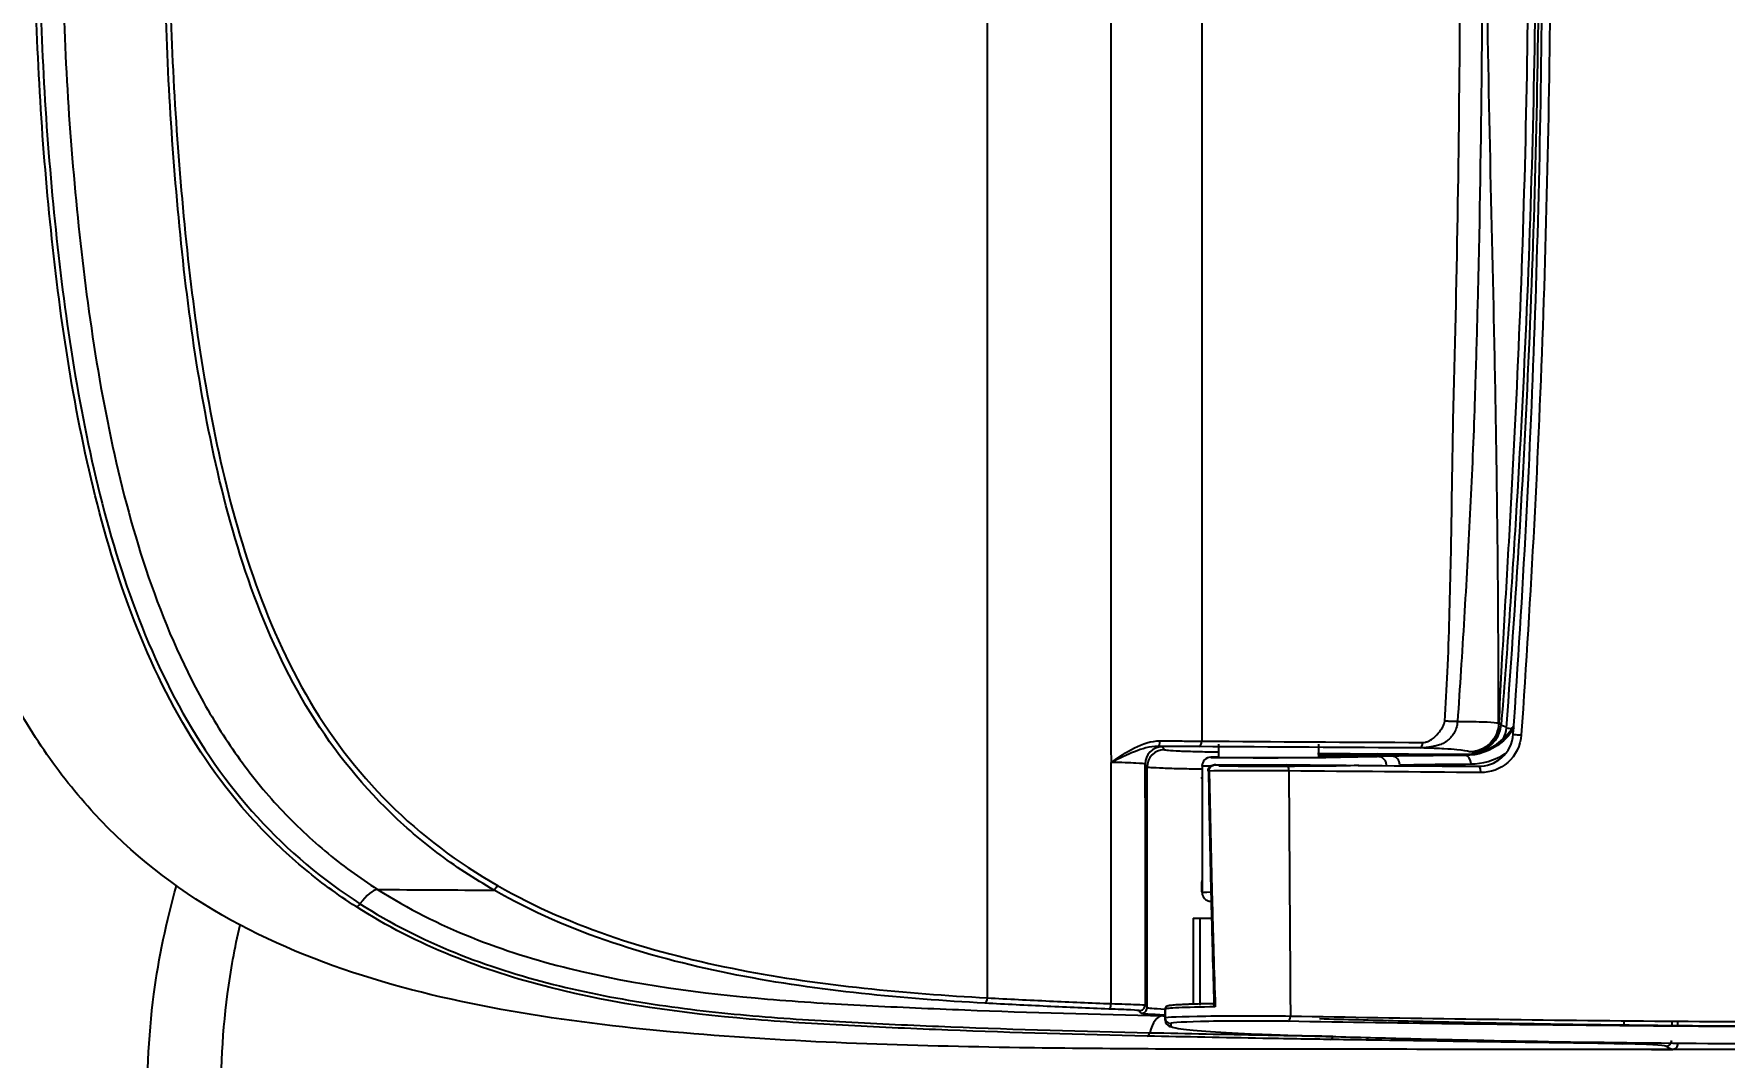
# Model space of a CAD drawing. Extents: x 5656 to 11650, y -52 to 2475.
# Drawn here: x 5825.1 to 6116.7, y 1492.7 to 1669.3 of the extents above; entities that cross this region are included whole.
import ezdxf

# ---------------------------------------------------------------- set-up
doc = ezdxf.new("R2010")
doc.units = 0
doc.header["$LTSCALE"] = 20
doc.header["$MEASUREMENT"] = 0
doc.layers.get('0').update_dxf_attribs({"linetype": 'CONTINUOUS'})
doc.layers.get('DEFPOINTS').update_dxf_attribs({"linetype": 'CONTINUOUS'})
doc.layers.add('1', color=7, linetype='CONTINUOUS')
doc.layers.add('4', color=4, linetype='CONTINUOUS')
doc.styles.get("Standard").update_dxf_attribs({"font": 'NanumGothic.ttf'})
doc.dimstyles.get("Standard").update_dxf_attribs({"dimtxt": 2.7, "dimasz": 2.5, "dimexe": 1.5, "dimexo": 1.5, "dimgap": 1.5, "dimtad": 1, "dimdec": 0, "dimlfac": 10, "dimzin": 0, "dimdsep": 46, "dimtxsty": 'Standard', "dimcen": 0, "dimclrt": 2, "dimadec": 0, "dimazin": 0, "dimtfac": 1, "dimtdec": 0, "dimtmove": 0, "dimatfit": 3, "dimfxl": 0, "dimtolj": 1, "dimtzin": 0, "dimarcsym": 0})

# ---------------------------------------------------------------- blocks, each defined once
blk = doc.blocks.new('*D63')
at = {"color": 3, "lineweight": -2}
for p, q in [((6078, 1893.3), (6616.04, 1893.3)), ((6610.04, 1869.3), (6610.04, 1718.68)), ((6610.04, 1518.1), (6610.04, 1668.72)), ((6066.99, 1494.1), (6616.04, 1494.1))]:
    blk.add_line(p, q, dxfattribs=at)
at = {"color": 3}
for points in [[(6606.04, 1869.3), (6614.04, 1869.3), (6610.04, 1893.3)], [(6606.04, 1518.1), (6614.04, 1518.1), (6610.04, 1494.1)]]:
    blk.add_solid(points, dxfattribs=at)
at = {"layer": 'DEFPOINTS', "color": 0}
for p in [(6076.2, 1893.3), (6065.19, 1494.1), (6610.04, 1494.1)]:
    blk.add_point(p, dxfattribs=at)
at = {"color": 2, "insert": (6610.04, 1693.7), "char_height": 24, "attachment_point": 5}
blk.add_mtext('\\A1;{\\fNanumGothic|b0|i0|c0|p50;400}', dxfattribs=at)

msp = doc.modelspace()

# ---------------------------------------------------------------- linework, layer by layer
at = {"layer": '1', "color": 0, "linetype": 'Continuous'}
for p, q in [((6019.76, 1546.3), (6020.11, 1545.79)), ((6029.44, 1546.72), (6029.44, 1544.48)), ((6046.74, 1544.48), (6046.74, 1546.72)), ((6017.11, 1542.79), (6016.76, 1543.3)), ((6026.6, 1542.97), (6026.59, 1542.98)), ((6028.09, 1544.48), (6028.09, 1544.48)), ((6026.59, 1541.02), (6026.59, 1541.02)), ((6026.59, 1523.02), (6026.59, 1521.14)), ((6026.59, 1523.02), (6026.59, 1523.02)), ((6025.09, 1516.7), (6025.09, 1501.88)), ((6025.09, 1516.7), (6026.25, 1516.7)), ((6026.25, 1501.69), (6026.25, 1516.7)), ((6026.25, 1516.7), (6028.31, 1516.7)), ((6020.23, 1500.62), (6020.23, 1499.12))]:
    msp.add_line(p, q, dxfattribs=at)
for centre, major_axis, ratio, start_param, end_param in [((6073.22, 1550.39), (-0.16, -5), 0.930142, 0.033736, 1.583584), ((6073.22, 1550.39), (-1.21, -4.85), 0.998696, 0.245025, 1.741004), ((6073.22, 1550.39), (-4.98, 0.41), 0.162226, 3.19261, 3.522861), ((6082.1, 1549.33), (-2.99, 0.23), 0.022611, 0.005177, 0.770866), ((6019.76, 1543.3), (2.45, 1.73), 0.999885, 0.957077, 2.527765), ((6020.11, 1542.79), (2.45, 1.73), 0.999885, 0.957077, 2.527765), ((6018.95, 1547.36), (-0.006, -1), 0.429745, 0.013717, 1.526132), ((6081.3, 1548.4), (0.998, -0.067), 0.052609, 3.124115, 5.113625), ((6038.09, 1544.48), (-8.65, 0), 0.006933, 6.283181, 7.853982), ((6038.09, 1544.48), (-8.65, 0), 0.006933, 1.570796, 3.141597), ((6041.16, 1542.18), (-0.008, -1), 0.423618, 1.515321, 3.16086), ((6056.8, 1542.08), (0.02, 3), 0.435525, 0.013759, 0.361859), ((6059.34, 1543.17), (0.02, -1.5), 0.905576, 1.557465, 3.12532), ((6072.02, 1543.29), (0.01, -1.5), 0.660019, 1.585634, 3.132405), ((6074.28, 1541.92), (-0.008, -1), 0.396739, 1.497902, 3.160607), ((6028.08, 1542.2), (-0.499, 0.036), 0.024369, 5.233221, 6.282872), ((6028.08, 1542.14), (0.5, 0.01), 0.054129, 3.13887, 4.194481), ((6010.53, 1502.05), (0.039, 0.999), 0.419701, 3.158248, 4.656488), ((6015.78, 1501.78), (0.842, 0.539), 0.999869, 4.114012, 5.713433), ((6016.11, 1501.31), (0.775, 0.632), 0.999905, 4.005887, 5.599177), ((6021.23, 1499.12), (-1, 0.02), 0.999469, 0.020314, 1.588796), ((6021.24, 1499.54), (-1, 0.02), 0.99947, 0.020334, 1.589155), ((6041.41, 1499.93), (0.017, 1), 0.443476, 3.178529, 4.629434), ((6017.15, 1497.38), (-0.022, -1), 0.481756, 0.038237, 1.154036), ((6048.77, 1496.8), (-0.015, -1), 0.445343, 0.038349, 1.129943), ((6048.77, 1496.8), (0.02, 1), 0.526618, 3.181984, 4.187186), ((6054.89, 1496.7), (0.015, 1), 0.437994, 3.180031, 4.120084), ((6099.08, 1496.05), (0.015, 1), 0.369102, 3.182149, 3.832085), ((6106.63, 1495.65), (0.52, 0.854), 0.997245, 3.688131, 5.25748)]:
    msp.add_ellipse(centre, major_axis=major_axis, ratio=ratio, start_param=start_param, end_param=end_param, dxfattribs=at)
for points, knots in [([(6036.83, 1494.1), (6022.93, 1494.11), (6009.02, 1494.17), (5976.37, 1494.67), (5957.63, 1495.23), (5929.55, 1497.55), (5920.17, 1498.6), (5901.61, 1501.6), (5892.43, 1503.55), (5874.42, 1509.04), (5865.64, 1512.6), (5849.42, 1521.94), (5841.86, 1527.88), (5832.37, 1538.15), (5829.48, 1541.81), (5824.19, 1549.57), (5821.79, 1553.68), (5815.4, 1566.23), (5812.14, 1574.98), (5806.86, 1592.96), (5804.84, 1602.19), (5801.66, 1620.58), (5800.49, 1629.79), (5797.73, 1657.48), (5796.98, 1676.01), (5797.03, 1713.13), (5797.84, 1731.8), (5800.74, 1759.68), (5801.97, 1768.93), (5805.28, 1787.31), (5807.37, 1796.48), (5812.8, 1814.25), (5816.14, 1822.88), (5822.65, 1835.22), (5825.09, 1839.26), (5830.53, 1846.95), (5833.49, 1850.56), (5843.17, 1860.65), (5850.81, 1866.42), (5867.18, 1875.49), (5876.02, 1878.93), (5893.98, 1884.21), (5903.08, 1886.08), (5921.4, 1888.95), (5930.64, 1889.95), (5958.45, 1892.2), (5977.13, 1892.74), (6009.6, 1893.23), (6023.42, 1893.28), (6039.25, 1893.29)], [0, 0, 0, 0, 0.054995, 0.054995, 0.129163, 0.129163, 0.166246, 0.166246, 0.20333, 0.20333, 0.240414, 0.240414, 0.277498, 0.277498, 0.296039, 0.296039, 0.314581, 0.314581, 0.351665, 0.351665, 0.388749, 0.388749, 0.425833, 0.425833, 0.5, 0.5, 0.574167, 0.574167, 0.611251, 0.611251, 0.648335, 0.648335, 0.685419, 0.685419, 0.703961, 0.703961, 0.722502, 0.722502, 0.759586, 0.759586, 0.79667, 0.79667, 0.833754, 0.833754, 0.870837, 0.870837, 0.945005, 0.945005, 1, 1, 1, 1]), ([(5989.54, 1884.41), (5989.54, 1882.96), (5989.54, 1881.51), (5989.54, 1871.2), (5989.54, 1862.34), (5989.54, 1835.74), (5989.54, 1818), (5989.54, 1782.5), (5989.54, 1764.74), (5989.54, 1729.22), (5989.54, 1711.46), (5989.54, 1675.93), (5989.54, 1658.17), (5989.54, 1622.65), (5989.54, 1604.9), (5989.54, 1569.4), (5989.54, 1551.65), (5989.54, 1523.6), (5989.54, 1513.29), (5989.54, 1502.98)], [0, 0, 0, 0, 0.011429, 0.011429, 0.081225, 0.081225, 0.220815, 0.220815, 0.360405, 0.360405, 0.499996, 0.499996, 0.639586, 0.639586, 0.779177, 0.779177, 0.918767, 0.918767, 1, 1, 1, 1]), ([(5880.67, 1518.71), (5877.44, 1520.78), (5874.34, 1523.06), (5868.39, 1528.06), (5865.55, 1530.8), (5857.64, 1539.48), (5853.12, 1546), (5845.45, 1560.11), (5842.39, 1567.5), (5837.31, 1582.72), (5835.28, 1590.57), (5830.32, 1614.09), (5828.4, 1629.91), (5825.71, 1661.67), (5825.14, 1677.62), (5825.14, 1709.64), (5825.71, 1725.67), (5828.4, 1757.44), (5830.32, 1773.25), (5835.25, 1796.69), (5837.25, 1804.48), (5842.35, 1819.79), (5845.41, 1827.18), (5853, 1841.19), (5857.6, 1847.85), (5868.16, 1859.48), (5874.2, 1864.54), (5880.67, 1868.68)], [0, 0, 0, 0, 0.03125, 0.03125, 0.0625, 0.0625, 0.125, 0.125, 0.1875, 0.1875, 0.25, 0.25, 0.375, 0.375, 0.5, 0.5, 0.625, 0.625, 0.75, 0.75, 0.8125, 0.8125, 0.875, 0.875, 0.9375, 0.9375, 1, 1, 1, 1]), ([(5881.33, 1868.19), (5874.88, 1864.06), (5868.86, 1859.02), (5858.36, 1847.47), (5853.77, 1840.83), (5846.19, 1826.84), (5843.14, 1819.47), (5838.06, 1804.25), (5836.05, 1796.43), (5831.12, 1773.01), (5829.19, 1757.24), (5826.5, 1725.57), (5825.93, 1709.64), (5825.93, 1677.66), (5826.5, 1661.71), (5829.21, 1630), (5831.14, 1614.21), (5836.1, 1590.75), (5838.12, 1582.94), (5843.19, 1567.8), (5846.24, 1560.44), (5853.87, 1546.41), (5858.39, 1539.88), (5868.88, 1528.36), (5874.9, 1523.32), (5881.33, 1519.2)], [0, 0, 0, 0, 0.0625, 0.0625, 0.125, 0.125, 0.1875, 0.1875, 0.25, 0.25, 0.375, 0.375, 0.5, 0.5, 0.625, 0.625, 0.75, 0.75, 0.8125, 0.8125, 0.875, 0.875, 0.9375, 0.9375, 1, 1, 1, 1]), ([(5884.38, 1865.72), (5882.81, 1864.72), (5881.22, 1863.64), (5878.18, 1861.42), (5876.69, 1860.25), (5872.34, 1856.61), (5869.58, 1853.97), (5864.39, 1848.28), (5861.93, 1845.19), (5857.44, 1838.76), (5855.41, 1835.42), (5849.83, 1825.1), (5846.81, 1817.77), (5841.82, 1802.71), (5839.88, 1795.1), (5835.04, 1772.07), (5833.13, 1756.51), (5830.45, 1725.2), (5829.89, 1709.4), (5829.89, 1677.87), (5830.46, 1662.08), (5833.16, 1630.67), (5835.1, 1614.96), (5839.96, 1591.93), (5841.92, 1584.35), (5846.88, 1569.45), (5849.92, 1562.09), (5855.5, 1551.81), (5857.53, 1548.49), (5861.99, 1542.13), (5864.44, 1539.06), (5869.63, 1533.37), (5872.38, 1530.75), (5878.17, 1525.9), (5881.24, 1523.66), (5884.38, 1521.67)], [0, 0, 0, 0, 0.015625, 0.015625, 0.03125, 0.03125, 0.0625, 0.0625, 0.09375, 0.09375, 0.125, 0.125, 0.1875, 0.1875, 0.25, 0.25, 0.375, 0.375, 0.5, 0.5, 0.625, 0.625, 0.75, 0.75, 0.8125, 0.8125, 0.875, 0.875, 0.90625, 0.90625, 0.9375, 0.9375, 0.96875, 0.96875, 1, 1, 1, 1]), ([(5904.47, 1521.55), (5902.78, 1522.53), (5901.06, 1523.58), (5897.76, 1525.75), (5896.16, 1526.88), (5891.46, 1530.44), (5888.5, 1533.01), (5880.12, 1541.35), (5875.22, 1547.83), (5867.31, 1561.59), (5864.14, 1569), (5859.06, 1584.07), (5857.11, 1591.72), (5852.34, 1614.89), (5850.54, 1630.63), (5848.03, 1662.29), (5847.54, 1678.09), (5847.54, 1709.68), (5848.05, 1725.46), (5849.94, 1749.11), (5850.72, 1756.98), (5852.74, 1772.72), (5853.99, 1780.58), (5857.21, 1796.1), (5859.18, 1803.77), (5864.31, 1818.83), (5867.45, 1826.1), (5875.34, 1839.73), (5880.23, 1846.17), (5888.57, 1854.45), (5891.52, 1857.01), (5897.75, 1861.71), (5901.08, 1863.9), (5904.46, 1865.84)], [0, 0, 0, 0, 0.015625, 0.015625, 0.03125, 0.03125, 0.0625, 0.0625, 0.125, 0.125, 0.1875, 0.1875, 0.25, 0.25, 0.375, 0.375, 0.5, 0.5, 0.625, 0.625, 0.6875, 0.6875, 0.75, 0.75, 0.8125, 0.8125, 0.875, 0.875, 0.9375, 0.9375, 0.96875, 0.96875, 1, 1, 1, 1]), ([(5905.05, 1865.04), (5898.21, 1861.13), (5891.98, 1856.47), (5880.9, 1845.48), (5876.04, 1839.06), (5868.2, 1825.48), (5865.09, 1818.24), (5860, 1803.25), (5858.04, 1795.61), (5854.84, 1780.17), (5853.59, 1772.34), (5851.57, 1756.68), (5850.79, 1748.84), (5848.89, 1725.31), (5848.37, 1709.61), (5848.36, 1678.17), (5848.87, 1662.44), (5851.39, 1630.93), (5853.19, 1615.27), (5857.94, 1592.21), (5859.87, 1584.59), (5864.92, 1569.59), (5868.06, 1562.21), (5875.92, 1548.49), (5880.79, 1542.04), (5891.92, 1530.97), (5898.18, 1526.29), (5905.06, 1522.36)], [0, 0, 0, 0, 0.0625, 0.0625, 0.125, 0.125, 0.1875, 0.1875, 0.25, 0.25, 0.3125, 0.3125, 0.375, 0.375, 0.5, 0.5, 0.625, 0.625, 0.75, 0.75, 0.8125, 0.8125, 0.875, 0.875, 0.9375, 0.9375, 1, 1, 1, 1]), ([(6010.95, 1546.42), (6010.94, 1559.93), (6010.93, 1573.45), (6010.91, 1604.75), (6010.91, 1622.54), (6010.9, 1658.12), (6010.9, 1675.91), (6010.9, 1711.49), (6010.9, 1729.27), (6010.91, 1764.85), (6010.91, 1782.64), (6010.93, 1813.94), (6010.94, 1827.46), (6010.95, 1840.98)], [0, 0, 0, 0, 0.137733, 0.137733, 0.318866, 0.318866, 0.5, 0.5, 0.681133, 0.681133, 0.862266, 0.862266, 1, 1, 1, 1]), ([(6026.54, 1840.13), (6026.54, 1833.67), (6026.54, 1820.61), (6026.54, 1800.71), (6026.54, 1780.28), (6026.54, 1759.34), (6026.54, 1737.95), (6026.54, 1716.08), (6026.54, 1688.4), (6026.54, 1655.49), (6026.54, 1618.08), (6026.54, 1582.13), (6026.54, 1558.72), (6026.54, 1547.26)], [0, 0, 0, 0, 0.066191, 0.133976, 0.203874, 0.275483, 0.348428, 0.423009, 0.499413, 0.631812, 0.760009, 0.882497, 1, 1, 1, 1]), ([(6078.14, 1837.36), (6078.39, 1834.39), (6078.62, 1831.41), (6079.07, 1825.45), (6079.29, 1822.47), (6079.92, 1813.52), (6080.32, 1807.55), (6081.43, 1789.63), (6082.06, 1777.68), (6083.6, 1741.8), (6084.15, 1717.78), (6084.15, 1681.74), (6084.02, 1669.71), (6083.49, 1645.7), (6083.1, 1633.7), (6082.09, 1609.74), (6081.47, 1597.76), (6080.37, 1579.83), (6079.98, 1573.85), (6079.35, 1564.9), (6079.13, 1561.92), (6078.68, 1555.96), (6078.44, 1552.98), (6078.2, 1550.02)], [0, 0, 0, 0, 0.03125, 0.03125, 0.0625, 0.0625, 0.125, 0.125, 0.25, 0.25, 0.5, 0.5, 0.625, 0.625, 0.75, 0.75, 0.875, 0.875, 0.9375, 0.9375, 0.96875, 0.96875, 1, 1, 1, 1]), ([(6079.11, 1549.55), (6080.93, 1573.53), (6082.35, 1597.53), (6083.79, 1633.58), (6084.15, 1645.6), (6084.64, 1669.63), (6084.76, 1681.65), (6084.76, 1705.71), (6084.64, 1717.74), (6084.15, 1741.78), (6083.79, 1753.8), (6082.35, 1789.84), (6080.93, 1813.85), (6079.11, 1837.84)], [0, 0, 0, 0, 0.25, 0.25, 0.375, 0.375, 0.5, 0.5, 0.625, 0.625, 0.75, 0.75, 1, 1, 1, 1]), ([(6080.3, 1548.47), (6081.11, 1560.54), (6081.88, 1572.63), (6083.14, 1596.82), (6083.66, 1608.92), (6084.92, 1645.24), (6085.34, 1669.48), (6085.34, 1717.94), (6084.92, 1742.18), (6083.66, 1778.49), (6083.14, 1790.59), (6081.88, 1814.77), (6081.11, 1826.85), (6080.3, 1838.93)], [0, 0, 0, 0, 0.125, 0.125, 0.25, 0.25, 0.5, 0.5, 0.75, 0.75, 0.875, 0.875, 1, 1, 1, 1]), ([(6081.68, 1839.07), (6082.49, 1826.98), (6083.25, 1814.89), (6084.51, 1790.68), (6085.03, 1778.57), (6086.28, 1742.22), (6086.7, 1717.96), (6086.7, 1669.46), (6086.28, 1645.2), (6085.03, 1608.84), (6084.51, 1596.73), (6083.25, 1572.51), (6082.49, 1560.41), (6081.68, 1548.33)], [0, 0, 0, 0, 0.125, 0.125, 0.25, 0.25, 0.5, 0.5, 0.75, 0.75, 0.875, 0.875, 1, 1, 1, 1]), ([(6068.5, 1550.7), (6068.66, 1553.53), (6068.99, 1559.49), (6069.4, 1571.4), (6069.69, 1586.43), (6069.87, 1601.33), (6070.21, 1613.25), (6070.91, 1643.03), (6071.28, 1682.11), (6071.05, 1729.78), (6070.61, 1756.59), (6070.21, 1774.13), (6069.87, 1786.05), (6069.69, 1800.96), (6069.4, 1815.99), (6068.99, 1827.91), (6068.66, 1833.86), (6068.5, 1836.7)], [0, 0, 0, 0, 0.029831, 0.062543, 0.125097, 0.187627, 0.218876, 0.250123, 0.499987, 0.628375, 0.749862, 0.781072, 0.812356, 0.874894, 0.937459, 0.970167, 1, 1, 1, 1]), ([(6070.68, 1836.72), (6070.86, 1834.04), (6071.25, 1828.09), (6072, 1816.17), (6072.86, 1800.96), (6073.44, 1787.44), (6073.83, 1775.51), (6074.36, 1756.85), (6074.84, 1728.65), (6075, 1693.98), (6074.85, 1659.02), (6074.37, 1630.89), (6073.83, 1611.95), (6073.45, 1600.02), (6072.99, 1589.41), (6072.36, 1577.48), (6071.82, 1568.48), (6071.26, 1559.54), (6070.87, 1553.59), (6070.68, 1550.67)], [0, 0, 0, 0, 0.028173, 0.06257, 0.125197, 0.187788, 0.204406, 0.25027, 0.383391, 0.500005, 0.613654, 0.749744, 0.794877, 0.81223, 0.874806, 0.906139, 0.937421, 0.969313, 1, 1, 1, 1]), ([(6077.77, 1550.4), (6077.76, 1555.71), (6077.73, 1566.48), (6077.59, 1583.44), (6077.34, 1601.27), (6076.86, 1625.98), (6076.09, 1656.79), (6075.5, 1693.7), (6076.06, 1730.55), (6076.81, 1761.3), (6077.29, 1786.02), (6077.53, 1803.51), (6077.67, 1820.51), (6077.7, 1831.28), (6077.71, 1836.98)], [0, 0, 0, 0, 0.055671, 0.112952, 0.17796, 0.242792, 0.372066, 0.500308, 0.628134, 0.756842, 0.821742, 0.886928, 0.940194, 1, 1, 1, 1]), ([(6077.87, 1550.31), (6078.07, 1556.29), (6078.44, 1562.25), (6079.13, 1574.17), (6079.48, 1580.13), (6080.46, 1598.01), (6081.05, 1609.94), (6081.98, 1633.81), (6082.34, 1645.74), (6082.82, 1669.64), (6082.95, 1681.59), (6082.95, 1717.53), (6082.44, 1741.54), (6081.01, 1777.37), (6080.42, 1789.3), (6079.42, 1807.2), (6079.07, 1813.17), (6078.38, 1825.12), (6078.01, 1831.09), (6077.81, 1837.09)], [0, 0, 0, 0, 0.0625, 0.0625, 0.125, 0.125, 0.25, 0.25, 0.375, 0.375, 0.5, 0.5, 0.75, 0.75, 0.875, 0.875, 0.9375, 0.9375, 1, 1, 1, 1]), ([(6470.55, 1693.7), (6470.55, 1682.33), (6469.32, 1671.18), (6465.64, 1654.78), (6464.11, 1649.37), (6460.38, 1638.67), (6458.2, 1633.41), (6450.86, 1618.21), (6444.86, 1608.72), (6434.18, 1595.48), (6430.34, 1591.29), (6422.39, 1583.31), (6418.28, 1579.47), (6405.56, 1568.42), (6396.54, 1561.64), (6377.59, 1549.29), (6367.81, 1543.81), (6352.73, 1536.56), (6347.64, 1534.3), (6337.32, 1530.1), (6332.08, 1528.18), (6316.28, 1522.62), (6305.57, 1519.24), (6273.29, 1510.27), (6251.71, 1505.91), (6208.61, 1500.05), (6187.03, 1498.55), (6154.87, 1497.88), (6144.27, 1497.94), (6123.27, 1497.99), (6112.86, 1498.05), (6081.88, 1498.3), (6061.54, 1498.59), (6041.41, 1498.93)], [0, 0, 0, 0, 0.0625, 0.0625, 0.09375, 0.09375, 0.125, 0.125, 0.1875, 0.1875, 0.21875, 0.21875, 0.25, 0.25, 0.3125, 0.3125, 0.375, 0.375, 0.40625, 0.40625, 0.4375, 0.4375, 0.5, 0.5, 0.625, 0.625, 0.75, 0.75, 0.8125, 0.8125, 0.875, 0.875, 1, 1, 1, 1]), ([(6041.85, 1499.84), (6061.91, 1499.49), (6082.18, 1499.18), (6113.05, 1498.91), (6123.41, 1498.85), (6144.34, 1498.79), (6154.9, 1498.72), (6186.93, 1499.37), (6208.44, 1500.86), (6251.38, 1506.68), (6272.88, 1511.03), (6305.04, 1519.96), (6315.72, 1523.34), (6331.46, 1528.87), (6336.68, 1530.79), (6346.97, 1534.97), (6352.05, 1537.21), (6367.08, 1544.43), (6376.82, 1549.88), (6395.71, 1562.17), (6404.71, 1568.92), (6417.4, 1579.93), (6421.5, 1583.75), (6429.42, 1591.69), (6433.25, 1595.86), (6443.93, 1609.04), (6449.92, 1618.49), (6457.25, 1633.62), (6459.43, 1638.86), (6463.15, 1649.53), (6464.68, 1654.92), (6468.35, 1671.25), (6469.58, 1682.37), (6469.58, 1693.7)], [0, 0, 0, 0, 0.125, 0.125, 0.1875, 0.1875, 0.25, 0.25, 0.375, 0.375, 0.5, 0.5, 0.5625, 0.5625, 0.59375, 0.59375, 0.625, 0.625, 0.6875, 0.6875, 0.75, 0.75, 0.78125, 0.78125, 0.8125, 0.8125, 0.875, 0.875, 0.90625, 0.90625, 0.9375, 0.9375, 1, 1, 1, 1]), ([(6047.14, 1496.36), (6051.64, 1496.23), (6056.23, 1496.11), (6065.56, 1495.87), (6070.32, 1495.76), (6084.92, 1495.45), (6095.18, 1495.3), (6116.48, 1495.1), (6127.53, 1495.04), (6149.53, 1494.97), (6160.56, 1494.92), (6193.53, 1496.06), (6215.38, 1498.14), (6258.8, 1505), (6280.4, 1509.79), (6312.45, 1519.09), (6322.99, 1522.51), (6343.8, 1530), (6353.97, 1534.3), (6373.73, 1544.26), (6383.38, 1549.91), (6401.9, 1562.45), (6410.68, 1569.26), (6427.28, 1583.99), (6435.21, 1591.8), (6449.21, 1609.43), (6455.09, 1618.87), (6464.7, 1638.94), (6468.43, 1649.68), (6473.32, 1671.38), (6474.56, 1682.43), (6474.56, 1693.7)], [0, 0, 0, 0, 0.03125, 0.03125, 0.0625, 0.0625, 0.125, 0.125, 0.1875, 0.1875, 0.25, 0.25, 0.375, 0.375, 0.5, 0.5, 0.5625, 0.5625, 0.625, 0.625, 0.6875, 0.6875, 0.75, 0.75, 0.8125, 0.8125, 0.875, 0.875, 0.9375, 0.9375, 1, 1, 1, 1]), ([(6070.68, 1550.67), (6070.63, 1550.28), (6070.52, 1549.55), (6070.08, 1548.6), (6069.55, 1547.88), (6068.91, 1547.29), (6068.16, 1546.83), (6067.39, 1546.54), (6066.66, 1546.36), (6065.9, 1546.22), (6065.12, 1546.12), (6064.52, 1546.1), (6064.25, 1546.09)], [0, 0, 0, 0, 0.122728, 0.230245, 0.323367, 0.403358, 0.500353, 0.606583, 0.701275, 0.798608, 0.910985, 1, 1, 1, 1]), ([(6064.66, 1547.03), (6064.82, 1547.04), (6065.16, 1547.06), (6065.68, 1547.25), (6066.47, 1547.7), (6067.17, 1548.37), (6067.77, 1549.15), (6068.11, 1549.69), (6068.4, 1550.2), (6068.47, 1550.55), (6068.5, 1550.7)], [0, 0, 0, 0, 0.092648, 0.192303, 0.3025, 0.586789, 0.698617, 0.817948, 0.923745, 1, 1, 1, 1]), ([(6070.68, 1550.67), (6072.11, 1550.67), (6073.08, 1550.65), (6074.66, 1550.61), (6075.27, 1550.59), (6076.77, 1550.51), (6077.35, 1550.46), (6077.77, 1550.4)], [0, 0, 0, 0, 0.25, 0.25, 0.5, 0.5, 1, 1, 1, 1]), ([(6071.83, 1544.99), (6074, 1545.01), (6076.25, 1545.72), (6079.02, 1548.03), (6079.79, 1548.94), (6080.4, 1549.98)], [0, 0, 0, 0, 0.690815, 0.690815, 1, 1, 1, 1]), ([(6080.45, 1549.56), (6079.85, 1548.58), (6079.11, 1547.74), (6076.35, 1545.47), (6074.07, 1544.8), (6072.02, 1544.79)], [0, 0, 0, 0, 0.295976, 0.295976, 1, 1, 1, 1]), ([(6077.77, 1550.4), (6077.76, 1549.1), (6077.22, 1547.8), (6075.37, 1545.96), (6074.08, 1545.42), (6072.77, 1545.42)], [0, 0, 0, 0, 0.5, 0.5, 1, 1, 1, 1]), ([(6077.77, 1550.4), (6077.77, 1550.4), (6077.77, 1550.4), (6077.77, 1550.4), (6077.77, 1550.39), (6077.78, 1550.37), (6077.78, 1550.36), (6077.8, 1550.33), (6077.81, 1550.33), (6077.84, 1550.32), (6077.85, 1550.31), (6077.87, 1550.31)], [0, 0, 0, 0, 0.000101, 0.000101, 0.122806, 0.122806, 0.422798, 0.422798, 0.713685, 0.713685, 1, 1, 1, 1]), ([(6010.93, 1543.59), (6012.22, 1544.5), (6013.54, 1545.41), (6016.31, 1546.8), (6017.83, 1547.32), (6019.38, 1547.31)], [0, 0, 0, 0, 0.5, 0.5, 1, 1, 1, 1]), ([(6018.95, 1546.36), (6017.59, 1546.37), (6016.26, 1545.95), (6013.62, 1544.9), (6012.29, 1544.24), (6010.93, 1543.59)], [0, 0, 0, 0, 0.5, 0.5, 1, 1, 1, 1]), ([(6019.38, 1547.31), (6019.99, 1547.3), (6020.59, 1547.3), (6022.08, 1547.29), (6022.97, 1547.29), (6024.76, 1547.27), (6025.65, 1547.27), (6026.54, 1547.26)], [0, 0, 0, 0, 0.251915, 0.251915, 0.625957, 0.625957, 1, 1, 1, 1]), ([(6020.11, 1545.79), (6020.17, 1545.72), (6021.05, 1545.64), (6023.6, 1545.54), (6024.67, 1545.5), (6026.92, 1545.44), (6028.06, 1545.41), (6029.32, 1545.39)], [0, 0, 0, 0, 0.523661, 0.523661, 0.785492, 0.785492, 1, 1, 1, 1]), ([(6072.77, 1545.42), (6072.33, 1545.53), (6071.71, 1545.65), (6070, 1545.82), (6069.3, 1545.88), (6067.86, 1545.96), (6067.31, 1545.99), (6065.97, 1546.04), (6065.11, 1546.07), (6064.25, 1546.09)], [0, 0, 0, 0, 0.5, 0.5, 0.75, 0.75, 0.875, 0.875, 1, 1, 1, 1]), ([(6074.28, 1542.92), (6075.7, 1542.91), (6077.12, 1543.39), (6079.42, 1545.38), (6080.19, 1546.88), (6080.3, 1548.47)], [0, 0, 0, 0, 0.5, 0.5, 1, 1, 1, 1]), ([(6081.68, 1548.33), (6081.56, 1546.49), (6080.69, 1544.77), (6078.03, 1542.42), (6076.35, 1541.83), (6074.67, 1541.84)], [0, 0, 0, 0, 0.5, 0.5, 1, 1, 1, 1]), ([(6016.76, 1543.3), (6016.74, 1543.36), (6016.18, 1543.42), (6014.15, 1543.52), (6012.67, 1543.57), (6010.94, 1543.59)], [0, 0, 0, 0, 0.5, 0.5, 1, 1, 1, 1]), ([(6017.11, 1501.31), (6017.11, 1508.31), (6017.11, 1515.31), (6017.11, 1529.14), (6017.11, 1535.97), (6017.11, 1542.79)], [0, 0, 0, 0, 0.506346, 0.506346, 1, 1, 1, 1]), ([(6026.52, 1542.4), (6025.3, 1542.42), (6024.19, 1542.45), (6021.89, 1542.51), (6020.78, 1542.54), (6018.1, 1542.65), (6017.17, 1542.72), (6017.11, 1542.79)], [0, 0, 0, 0, 0.203878, 0.203878, 0.469252, 0.469252, 1, 1, 1, 1]), ([(6028.96, 1543.18), (6028.83, 1543.18), (6028.55, 1543.15), (6028.16, 1543.02), (6027.84, 1542.81), (6027.66, 1542.54), (6027.58, 1542.34), (6027.59, 1542.24), (6027.59, 1542.24)], [0, 0, 0, 0, 0.216515, 0.467582, 0.666258, 0.831638, 0.989288, 1, 1, 1, 1]), ([(6027.84, 1542.23), (6027.84, 1542.31), (6027.85, 1542.39), (6027.9, 1542.54), (6027.94, 1542.6), (6028.03, 1542.76), (6028.11, 1542.84), (6028.29, 1543), (6028.42, 1543.07), (6028.57, 1543.12), (6028.58, 1543.12), (6028.66, 1543.14), (6028.72, 1543.16), (6028.81, 1543.17), (6028.84, 1543.17), (6028.88, 1543.18), (6028.9, 1543.18), (6028.92, 1543.18), (6028.93, 1543.18), (6028.94, 1543.18), (6028.94, 1543.18), (6028.95, 1543.18), (6028.95, 1543.18), (6028.96, 1543.18), (6028.96, 1543.18), (6028.96, 1543.18)], [0, 0, 0, 0, 0.141477, 0.141477, 0.271398, 0.271398, 0.468744, 0.468744, 0.730227, 0.730227, 0.768471, 0.768471, 0.884763, 0.884763, 0.940751, 0.940751, 0.969329, 0.969329, 0.984097, 0.984097, 0.991747, 0.991747, 0.996248, 0.996248, 1, 1, 1, 1]), ([(6028.09, 1544.48), (6028.09, 1544.46), (6028.94, 1544.44), (6031.89, 1544.42), (6034.02, 1544.41), (6038.56, 1544.41), (6040.98, 1544.41), (6045.01, 1544.42), (6046.61, 1544.44), (6047.83, 1544.46), (6048.09, 1544.47), (6048.74, 1544.48), (6049.08, 1544.49), (6050.12, 1544.51), (6050.87, 1544.53), (6053.21, 1544.57), (6054.94, 1544.6), (6056.79, 1544.63)], [0, 0, 0, 0, 0.125, 0.125, 0.25, 0.25, 0.375, 0.375, 0.5, 0.5, 0.5625, 0.5625, 0.625, 0.625, 0.75, 0.75, 1, 1, 1, 1]), ([(6029.43, 1544.52), (6029.32, 1544.52), (6029.21, 1544.51), (6028.63, 1544.5), (6028.1, 1544.49), (6028.09, 1544.48)], [0, 0, 0, 0, 0.180757, 0.180757, 1, 1, 1, 1]), ([(6053.67, 1543.05), (6053.39, 1543.05), (6053.11, 1543.04), (6052, 1543.02), (6051.21, 1543.01), (6050.1, 1542.98), (6049.74, 1542.97), (6049.07, 1542.96), (6048.68, 1542.95), (6046.8, 1542.93), (6044.83, 1542.92), (6040.22, 1542.91), (6037.56, 1542.91), (6033, 1542.91), (6031, 1542.92), (6029.51, 1542.93)], [0, 0, 0, 0, 0.061515, 0.061515, 0.253403, 0.253403, 0.349346, 0.349346, 0.44529, 0.44529, 0.637177, 0.637177, 0.829064, 0.829064, 1, 1, 1, 1]), ([(6048.65, 1544.79), (6051.56, 1544.83), (6054.76, 1544.87), (6062.39, 1544.94), (6066.85, 1544.97), (6071.83, 1544.99)], [0, 0, 0, 0, 0.5, 0.5, 1, 1, 1, 1]), ([(6058.42, 1543.14), (6058.4, 1543.33), (6058.34, 1543.74), (6057.97, 1544.21), (6057.44, 1544.56), (6057.03, 1544.6), (6056.79, 1544.63)], [0, 0, 0, 0, 0.239679, 0.499888, 0.708115, 1, 1, 1, 1]), ([(6072.02, 1544.79), (6069.34, 1544.77), (6066.94, 1544.76), (6062.71, 1544.72), (6060.86, 1544.7), (6059.34, 1544.67)], [0, 0, 0, 0, 0.5, 0.5, 1, 1, 1, 1]), ([(6072.02, 1544.79), (6071.98, 1544.84), (6071.93, 1544.89), (6071.87, 1544.95), (6071.85, 1544.97), (6071.83, 1544.99)], [0, 0, 0, 0, 0.711523, 0.711523, 1, 1, 1, 1]), ([(6073.22, 1545.39), (6073.14, 1545.4), (6073.08, 1545.4), (6072.96, 1545.4), (6072.91, 1545.41), (6072.84, 1545.41), (6072.81, 1545.41), (6072.78, 1545.42), (6072.78, 1545.42), (6072.77, 1545.42)], [0, 0, 0, 0, 0.294269, 0.294269, 0.588536, 0.588536, 0.8828, 0.8828, 1, 1, 1, 1]), ([(6026.6, 1540.82), (6026.6, 1540.82), (6026.59, 1540.83), (6026.59, 1540.86), (6026.59, 1540.88), (6026.59, 1540.93), (6026.59, 1540.95), (6026.59, 1541.02)], [0, 0, 0, 0, 0.142914, 0.142914, 0.571457, 0.571457, 1, 1, 1, 1]), ([(6026.6, 1540.81), (6026.59, 1540.82), (6026.59, 1540.83), (6026.59, 1540.86), (6026.59, 1540.88), (6026.59, 1540.93), (6026.59, 1540.95), (6026.59, 1541.02)], [0, 0, 0, 0, 0.227746, 0.227746, 0.613873, 0.613873, 1, 1, 1, 1]), ([(6028.72, 1501.96), (6028.63, 1504.9), (6028.54, 1507.83), (6028.36, 1514.18), (6028.28, 1517.59), (6028.03, 1528.05), (6027.88, 1535.1), (6027.76, 1542.16)], [0, 0, 0, 0, 0.219348, 0.219348, 0.474113, 0.474113, 1, 1, 1, 1]), ([(6041.58, 1542.12), (6039.41, 1542.13), (6037.02, 1542.14), (6032.29, 1542.14), (6029.92, 1542.13), (6027.83, 1542.11)], [0, 0, 0, 0, 0.5, 0.5, 1, 1, 1, 1]), ([(6027.83, 1542.11), (6027.84, 1541.9), (6027.84, 1541.68), (6027.98, 1534.62), (6028.14, 1527.79), (6028.4, 1517.54), (6028.49, 1514.13), (6028.68, 1507.62), (6028.78, 1504.52), (6028.89, 1501.42)], [0, 0, 0, 0, 0.016152, 0.016152, 0.519727, 0.519727, 0.771522, 0.771522, 1, 1, 1, 1]), ([(5905.06, 1522.36), (5911.61, 1518.61), (5918.45, 1515.69), (5932.52, 1510.98), (5939.73, 1509.19), (5961.19, 1505.04), (5975.46, 1503.76), (5989.54, 1502.98)], [0, 0, 0, 0, 0.25, 0.25, 0.5, 0.5, 1, 1, 1, 1]), ([(6026.6, 1523.24), (6026.6, 1523.24), (6026.6, 1523.24), (6026.59, 1523.22), (6026.59, 1523.2), (6026.59, 1523.18), (6026.59, 1523.16), (6026.59, 1523.14), (6026.59, 1523.13), (6026.59, 1523.11), (6026.59, 1523.11), (6026.59, 1523.09), (6026.59, 1523.08), (6026.59, 1523.06), (6026.59, 1523.05), (6026.59, 1523.04), (6026.59, 1523.04), (6026.59, 1523.03), (6026.59, 1523.03), (6026.59, 1523.02)], [0, 0, 0, 0, 0.064703, 0.064703, 0.369501, 0.369501, 0.575074, 0.575074, 0.714752, 0.714752, 0.810865, 0.810865, 0.912681, 0.912681, 0.953289, 0.953289, 0.986654, 0.986654, 1, 1, 1, 1]), ([(6026.6, 1523.23), (6026.59, 1523.22), (6026.59, 1523.2), (6026.59, 1523.18), (6026.59, 1523.16), (6026.59, 1523.14), (6026.59, 1523.13), (6026.59, 1523.11), (6026.59, 1523.11), (6026.59, 1523.09), (6026.59, 1523.08), (6026.59, 1523.06), (6026.59, 1523.05), (6026.59, 1523.04), (6026.59, 1523.04), (6026.59, 1523.03), (6026.59, 1523.03), (6026.59, 1523.02)], [0, 0, 0, 0, 0.302395, 0.302395, 0.530364, 0.530364, 0.684923, 0.684923, 0.790862, 0.790862, 0.901182, 0.901182, 0.945192, 0.945192, 0.981465, 0.981465, 1, 1, 1, 1]), ([(5884.38, 1521.67), (5889.62, 1518.33), (5895.04, 1515.64), (5906.11, 1511.2), (5911.78, 1509.45), (5928.86, 1505.22), (5940.24, 1503.73), (5957.31, 1502.29), (5962.99, 1501.96), (5974.34, 1501.37), (5980, 1501.12), (5997.01, 1500.46), (6008.36, 1500.15), (6019.83, 1499.9)], [0, 0, 0, 0, 0.125, 0.125, 0.25, 0.25, 0.5, 0.5, 0.625, 0.625, 0.75, 0.75, 1, 1, 1, 1]), ([(5989.13, 1502.06), (5975.02, 1502.84), (5960.71, 1504.12), (5939.2, 1508.31), (5931.97, 1510.11), (5917.88, 1514.85), (5911.03, 1517.8), (5904.47, 1521.55)], [0, 0, 0, 0, 0.5, 0.5, 0.75, 0.75, 1, 1, 1, 1]), ([(6026.59, 1521.24), (6026.59, 1521.22), (6026.59, 1521.21), (6026.59, 1521.17), (6026.59, 1521.16), (6026.59, 1521.14)], [0, 0, 0, 0, 0.554839, 0.554839, 1, 1, 1, 1]), ([(6026.63, 1521.15), (6026.62, 1521.08), (6026.6, 1520.84), (6026.74, 1520.47), (6026.99, 1520.12), (6027.26, 1519.89), (6027.51, 1519.76), (6027.7, 1519.7), (6027.85, 1519.66), (6027.95, 1519.64), (6028.01, 1519.64), (6028.03, 1519.64)], [0, 0, 0, 0, 0.069182, 0.245647, 0.387796, 0.508892, 0.611414, 0.694884, 0.777447, 0.900659, 1, 1, 1, 1]), ([(6017.15, 1496.38), (6005.6, 1496.64), (5994.17, 1496.96), (5977.05, 1497.63), (5971.34, 1497.89), (5959.92, 1498.49), (5954.2, 1498.83), (5937.04, 1500.33), (5925.59, 1501.86), (5908.39, 1506.21), (5902.63, 1508.02), (5891.43, 1512.57), (5885.96, 1515.32), (5880.67, 1518.71)], [0, 0, 0, 0, 0.25, 0.25, 0.375, 0.375, 0.5, 0.5, 0.75, 0.75, 0.875, 0.875, 1, 1, 1, 1]), ([(5881.33, 1519.2), (5886.6, 1515.82), (5892.14, 1513.05), (5903.32, 1508.52), (5908.99, 1506.75), (5920.41, 1503.87), (5926.19, 1502.77), (5937.67, 1501.03), (5943.39, 1500.39), (5954.82, 1499.4), (5960.52, 1499.07), (5971.9, 1498.46), (5977.59, 1498.21), (5994.66, 1497.54), (6006.06, 1497.23), (6017.59, 1496.97)], [0, 0, 0, 0, 0.125, 0.125, 0.25, 0.25, 0.375, 0.375, 0.5, 0.5, 0.625, 0.625, 0.75, 0.75, 1, 1, 1, 1]), ([(6255.84, 1507.91), (6249.03, 1506.57), (6242.2, 1505.38), (6213.83, 1500.96), (6192.16, 1498.94), (6159.47, 1497.88), (6148.54, 1497.95), (6126.73, 1498.02), (6115.8, 1498.09), (6099.91, 1498.24), (6094.7, 1498.3), (6084.48, 1498.46), (6079.45, 1498.55), (6069.72, 1498.75), (6065.04, 1498.87), (6055.83, 1499.1), (6051.3, 1499.22), (6046.84, 1499.34)], [0, 0, 0, 0, 0.095792, 0.095792, 0.397195, 0.397195, 0.547896, 0.547896, 0.698597, 0.698597, 0.773948, 0.773948, 0.849299, 0.849299, 0.924649, 0.924649, 1, 1, 1, 1]), ([(6010.5, 1501.05), (6006.97, 1501.19), (6003.43, 1501.34), (5996.32, 1501.68), (5992.74, 1501.86), (5989.13, 1502.06)], [0, 0, 0, 0, 0.500212, 0.500212, 1, 1, 1, 1]), ([(5989.54, 1502.98), (5989.54, 1502.98), (5989.54, 1502.98), (5993.16, 1502.78), (5996.74, 1502.6), (6003.87, 1502.27), (6007.42, 1502.12), (6010.94, 1501.98)], [0, 0, 0, 0, 0.000003, 0.000003, 0.500044, 0.500044, 1, 1, 1, 1]), ([(6010.94, 1501.98), (6012.68, 1501.92), (6014.16, 1501.88), (6016.2, 1501.81), (6016.76, 1501.78), (6016.78, 1501.78)], [0, 0, 0, 0, 0.5, 0.5, 1, 1, 1, 1]), ([(6028.66, 1501.96), (6028.63, 1501.96), (6027.82, 1501.95), (6026.41, 1501.92), (6024.83, 1501.88), (6024.1, 1501.85), (6023.89, 1501.84)], [0, 0, 0, 0, 0.01389, 0.420162, 0.82539, 1, 1, 1, 1]), ([(6028.89, 1501.42), (6028.89, 1501.43), (6028.88, 1501.43), (6028.87, 1501.45), (6028.85, 1501.46), (6028.77, 1501.55), (6028.72, 1501.62), (6028.64, 1501.74), (6028.61, 1501.78), (6028.59, 1501.86), (6028.58, 1501.89), (6028.59, 1501.93), (6028.6, 1501.94), (6028.62, 1501.96), (6028.64, 1501.96), (6028.66, 1501.96)], [0, 0, 0, 0, 0.004491, 0.004491, 0.081293, 0.081293, 0.370534, 0.370534, 0.588023, 0.588023, 0.748905, 0.748905, 0.874195, 0.874195, 1, 1, 1, 1]), ([(6015.75, 1500.78), (6015.74, 1500.8), (6015.23, 1500.84), (6013.39, 1500.93), (6012.06, 1500.99), (6010.5, 1501.05)], [0, 0, 0, 0, 0.5, 0.5, 1, 1, 1, 1]), ([(6016.09, 1500.31), (6016.09, 1500.32), (6016.08, 1500.33), (6016.05, 1500.36), (6016.03, 1500.39), (6015.92, 1500.53), (6015.84, 1500.65), (6015.75, 1500.78)], [0, 0, 0, 0, 0.052111, 0.052111, 0.260554, 0.260554, 1, 1, 1, 1]), ([(6028.89, 1501.42), (6026.29, 1501.39), (6024.08, 1501.34), (6021.07, 1501.21), (6020.25, 1501.13), (6020.24, 1501.05)], [0, 0, 0, 0, 0.5, 0.5, 1, 1, 1, 1]), ([(6020.24, 1499.54), (6020.25, 1499.67), (6022.95, 1499.78), (6029.44, 1499.87), (6031.94, 1499.88), (6036.99, 1499.89), (6039.55, 1499.87), (6041.85, 1499.84)], [0, 0, 0, 0, 0.5, 0.5, 0.75, 0.75, 1, 1, 1, 1]), ([(6023.89, 1501.84), (6023.57, 1501.83), (6022.75, 1501.79), (6021.74, 1501.73), (6021.07, 1501.66), (6020.75, 1501.6), (6020.58, 1501.56), (6020.4, 1501.44), (6020.25, 1501.24), (6020.25, 1501.1), (6020.26, 1501.05)], [0, 0, 0, 0, 0.146809, 0.402944, 0.662919, 0.800154, 0.89631, 0.942678, 0.982057, 1, 1, 1, 1]), ([(6041.41, 1498.93), (6039.26, 1498.97), (6036.87, 1498.99), (6032.16, 1498.98), (6029.82, 1498.96), (6023.76, 1498.85), (6021.24, 1498.7), (6021.24, 1498.55)], [0, 0, 0, 0, 0.25, 0.25, 0.5, 0.5, 1, 1, 1, 1]), ([(6020.65, 1498.3), (6020.69, 1498.27), (6020.86, 1498.15), (6021.03, 1498.06), (6021.18, 1498.01), (6021.24, 1497.99)], [0, 0, 0, 0, 0.164242, 0.677672, 1, 1, 1, 1]), ([(6021.24, 1498.55), (6021.24, 1498.52), (6021.24, 1498.5), (6021.24, 1498.39), (6021.24, 1498.31), (6021.23, 1498.19), (6021.23, 1498.16), (6021.23, 1498.12)], [0, 0, 0, 0, 0.154236, 0.154236, 0.771181, 0.771181, 1, 1, 1, 1]), ([(6021.51, 1497.93), (6021.79, 1497.83), (6022.27, 1497.73), (6024.09, 1497.48), (6025.83, 1497.32), (6030.28, 1497.01), (6033.02, 1496.87), (6036.49, 1496.72), (6036.73, 1496.71), (6036.98, 1496.7)], [0, 0, 0, 0, 0.223382, 0.223382, 0.597677, 0.597677, 0.971972, 0.971972, 1, 1, 1, 1]), ([(6107.64, 1494.03), (6088.89, 1494.09), (6070.13, 1494.1), (6047.2, 1494.1), (6043.02, 1494.1), (6036.83, 1494.1)], [0, 0, 0, 0, 0.817829, 0.817829, 1, 1, 1, 1]), ([(6106.63, 1494.65), (6106.48, 1494.74), (6105.69, 1494.83), (6103.05, 1494.97), (6101.2, 1495.02), (6099.08, 1495.05)], [0, 0, 0, 0, 0.5, 0.5, 1, 1, 1, 1]), ([(6107.64, 1494.03), (6107.6, 1494.06), (6107.56, 1494.09), (6107.35, 1494.21), (6107.18, 1494.32), (6106.88, 1494.5), (6106.76, 1494.58), (6106.63, 1494.65)], [0, 0, 0, 0, 0.124882, 0.124882, 0.624411, 0.624411, 1, 1, 1, 1]), ([(6108.64, 1495.03), (6108.64, 1494.92), (6108.63, 1494.81), (6108.55, 1494.6), (6108.5, 1494.5), (6108.36, 1494.32), (6108.27, 1494.25), (6108.08, 1494.13), (6107.97, 1494.08), (6107.79, 1494.04), (6107.72, 1494.03), (6107.64, 1494.03)], [0, 0, 0, 0, 0.214355, 0.214355, 0.428723, 0.428723, 0.642914, 0.642914, 0.857233, 0.857233, 1, 1, 1, 1])]:
    msp.add_open_spline(points, degree=3, knots=knots, dxfattribs=at)
msp.add_rational_spline([(6070.68, 1550.67), (6070.1, 1550.63), (6068.5, 1550.7)], [1, 0.916252383828, 1], degree=2, dxfattribs=at)
for points, degree in [([(6078.2, 1550.02), (6078.82, 1549.87), (6079.06, 1549.71), (6079.11, 1549.55)], 3), ([(6078.6, 1547.72), (6078.88, 1548.28), (6079.06, 1548.9), (6079.11, 1549.55)], 3), ([(6010.96, 1543.61), (6010.95, 1544.54), (6010.95, 1545.48), (6010.95, 1546.42)], 3), ([(6026.11, 1546.31), (6023.72, 1546.33), (6021.34, 1546.34), (6018.95, 1546.36)], 3), ([(6018.95, 1546.36), (6019.48, 1546.34), (6019.74, 1546.32), (6019.76, 1546.3)], 3), ([(6026.11, 1546.31), (6026.32, 1546.32), (6026.53, 1546.76), (6026.54, 1547.26)], 3), ([(6064.25, 1546.09), (6051.43, 1546.16), (6038.72, 1546.24), (6026.11, 1546.31)], 3), ([(6026.54, 1547.26), (6039.14, 1547.18), (6051.85, 1547.1), (6064.66, 1547.03)], 3), ([(6064.25, 1546.09), (6064.46, 1546.1), (6064.64, 1546.53), (6064.66, 1547.03)], 3), ([(6010.94, 1501.98), (6010.94, 1515.84), (6010.94, 1529.71), (6010.93, 1543.59)], 3), ([(6016.76, 1543.3), (6016.76, 1529.45), (6016.77, 1515.6), (6016.78, 1501.78)], 3), ([(6028.09, 1544.48), (6027.3, 1544.48), (6026.59, 1543.76), (6026.59, 1542.98)], 3), ([(6026.6, 1542.97), (6026.6, 1532.07), (6026.6, 1521.16)], 2), ([(6028.04, 1542.94), (6027.17, 1542.95), (6026.66, 1542.96), (6026.6, 1542.97)], 3), ([(6028.96, 1543.18), (6032.75, 1543.21), (6037.32, 1543.21), (6041.16, 1543.18)], 3), ([(6041.16, 1543.18), (6052.13, 1543.09), (6063.16, 1543), (6074.28, 1542.92)], 3), ([(6046.54, 1545.15), (6049.75, 1545.12), (6053.19, 1545.1), (6056.8, 1545.07)], 3), ([(6046.73, 1544.76), (6047.36, 1544.77), (6047.99, 1544.78), (6048.65, 1544.79)], 3), ([(6056.79, 1544.63), (6046.74, 1544.63)], 1), ([(6059.34, 1544.67), (6058.47, 1544.66), (6057.62, 1544.65), (6056.79, 1544.63)], 3), ([(6056.8, 1545.07), (6061.61, 1545.05), (6066.44, 1545.02), (6071.29, 1544.99)], 3), ([(6060.7, 1543.17), (6063.63, 1543.23), (6067.82, 1543.28), (6073.01, 1543.32)], 3), ([(6073.01, 1543.32), (6074.95, 1543.33), (6077.03, 1543.9), (6078.89, 1545.11)], 3), ([(6073.8, 1545.21), (6073.66, 1545.27), (6073.47, 1545.33), (6073.22, 1545.39)], 3), ([(6027.59, 1542.24), (6027.58, 1542.1)], 1), ([(6027.83, 1542.11), (6027.83, 1542.15), (6027.83, 1542.19), (6027.84, 1542.23)], 3), ([(6074.67, 1541.84), (6063.57, 1541.93), (6052.54, 1542.03), (6041.58, 1542.12)], 3), ([(6041.58, 1542.12), (6041.66, 1528.01), (6041.75, 1513.91), (6041.85, 1499.84)], 3), ([(5905.06, 1522.36), (5904.83, 1521.96), (5904.58, 1521.61), (5904.47, 1521.55)], 3), ([(6026.59, 1521.24), (6026.59, 1523.02)], 1), ([(5884.38, 1521.67), (5883.64, 1521.64), (5882.41, 1520.64), (5881.33, 1519.2)], 3), ([(5884.38, 1521.67), (5891.07, 1521.63), (5897.77, 1521.59), (5904.47, 1521.55)], 3), ([(6026.59, 1521.15), (6026.58, 1521.18), (6027.1, 1521.21), (6028.09, 1521.24)], 3), ([(6026.6, 1521.14), (6026.59, 1521.14), (6026.59, 1521.14), (6026.59, 1521.14)], 3), ([(6028.09, 1519.65), (6028.08, 1519.65), (6028.11, 1519.64), (6028.18, 1519.63)], 3), ([(5880.67, 1518.71), (5880.81, 1518.67), (5881.08, 1518.88), (5881.33, 1519.2)], 3), ([(5989.54, 1502.98), (5989.5, 1502.49), (5989.31, 1502.06), (5989.13, 1502.06)], 3), ([(6016.1, 1500.3), (6016.1, 1500.31), (6016.09, 1500.31), (6016.09, 1500.31)], 3), ([(6020.23, 1500.01), (6017.64, 1500.12), (6016.26, 1500.22), (6016.1, 1500.3)], 3), ([(6016.78, 1501.78), (6016.89, 1501.6), (6017, 1501.45), (6017.11, 1501.31)], 3), ([(6017.11, 1501.31), (6017.17, 1501.24), (6018.2, 1501.15), (6020.18, 1501.05)], 3), ([(6019.83, 1499.9), (6018.91, 1499.9), (6018, 1498.7), (6017.59, 1496.97)], 3), ([(6019.83, 1499.9), (6019.97, 1499.89), (6020.1, 1499.89), (6020.23, 1499.89)], 3), ([(6020.24, 1501.05), (6020.24, 1500.91), (6020.24, 1500.77), (6020.23, 1500.62)], 3), ([(6020.23, 1499.12), (6020.24, 1499.26), (6020.24, 1499.4), (6020.24, 1499.54)], 3), ([(6020.24, 1499.54), (6020.24, 1500.05), (6020.24, 1500.55), (6020.24, 1501.05)], 3), ([(6037.08, 1495.99), (6030.39, 1496.11), (6023.75, 1496.24), (6017.15, 1496.38)], 3), ([(6017.59, 1496.97), (6024.03, 1496.83), (6030.52, 1496.7), (6037.05, 1496.58)], 3), ([(6021.23, 1498.12), (6021.23, 1498.06), (6021.32, 1497.99), (6021.51, 1497.93)], 3), ([(6036.98, 1496.7), (6041.49, 1496.52), (6044.21, 1496.44), (6047.14, 1496.36)], 3), ([(6037.05, 1496.58), (6042.41, 1496.48), (6045.78, 1496.42), (6049.17, 1496.37)], 3), ([(6099.45, 1498.26), (6099.45, 1498.45), (6099.45, 1498.65), (6099.45, 1498.84)], 3), ([(6107.63, 1498.74), (6107.63, 1498.55), (6107.63, 1498.37), (6107.63, 1498.18)], 3), ([(6108.64, 1498.73), (6108.64, 1498.17)], 1), ([(6048.77, 1495.8), (6045.53, 1495.85), (6042.3, 1495.9), (6037.08, 1495.99)], 3), ([(6054.89, 1495.7), (6052.79, 1495.73), (6050.75, 1495.76), (6048.77, 1495.8)], 3), ([(6099.08, 1495.05), (6084.07, 1495.28), (6069.36, 1495.48), (6054.89, 1495.7)], 3), ([(6108.39, 1495.19), (6108.48, 1495.13), (6108.56, 1495.08), (6108.64, 1495.03)], 3)]:
    msp.add_open_spline(points, degree=degree, dxfattribs=at)
at = {"layer": '4'}
for points, knots in [([(5845.78, 1457.4), (5844.79, 1472.97), (5843.38, 1495.04), (5847.95, 1516.16), (5849.66, 1522.32)], [0, 0, 0, 0, 46.247919, 65.542879, 65.542879, 65.542879, 65.542879]), ([(5858.48, 1457.4), (5857.49, 1472.97), (5856.23, 1492.67), (5859.74, 1511.61), (5860.64, 1515.55)], [0, 0, 0, 0, 46.247919, 58.493408, 58.493408, 58.493408, 58.493408])]:
    msp.add_open_spline(points, degree=3, knots=knots, dxfattribs=at)

# ---------------------------------------------------------------- dimensions: what is measured, and where the dimension line sits
dim = msp.add_linear_dim(base=(6610.04, 1494.1), p1=(6076.2, 1893.3), p2=(6065.19, 1494.1), angle=90, text='{\\fNanumGothic|b0|i0|c0|p50;400}', dimstyle='Standard', override={"dimscale": 1.2, "dimtxt": 20, "dimasz": 20, "dimexe": 5, "dimgap": 10, "dimtih": 1, "dimtoh": 1, "dimlfac": 1, "dimzin": 12, "dimclrd": 3, "dimclre": 3, "dimazin": 2, "dimarcsym": 1})
dim.commit()
dim.dimension.update_dxf_attribs({"geometry": '*D63', "text_midpoint": (6610.04, 1693.7)})

doc.saveas('drawing.dxf')
